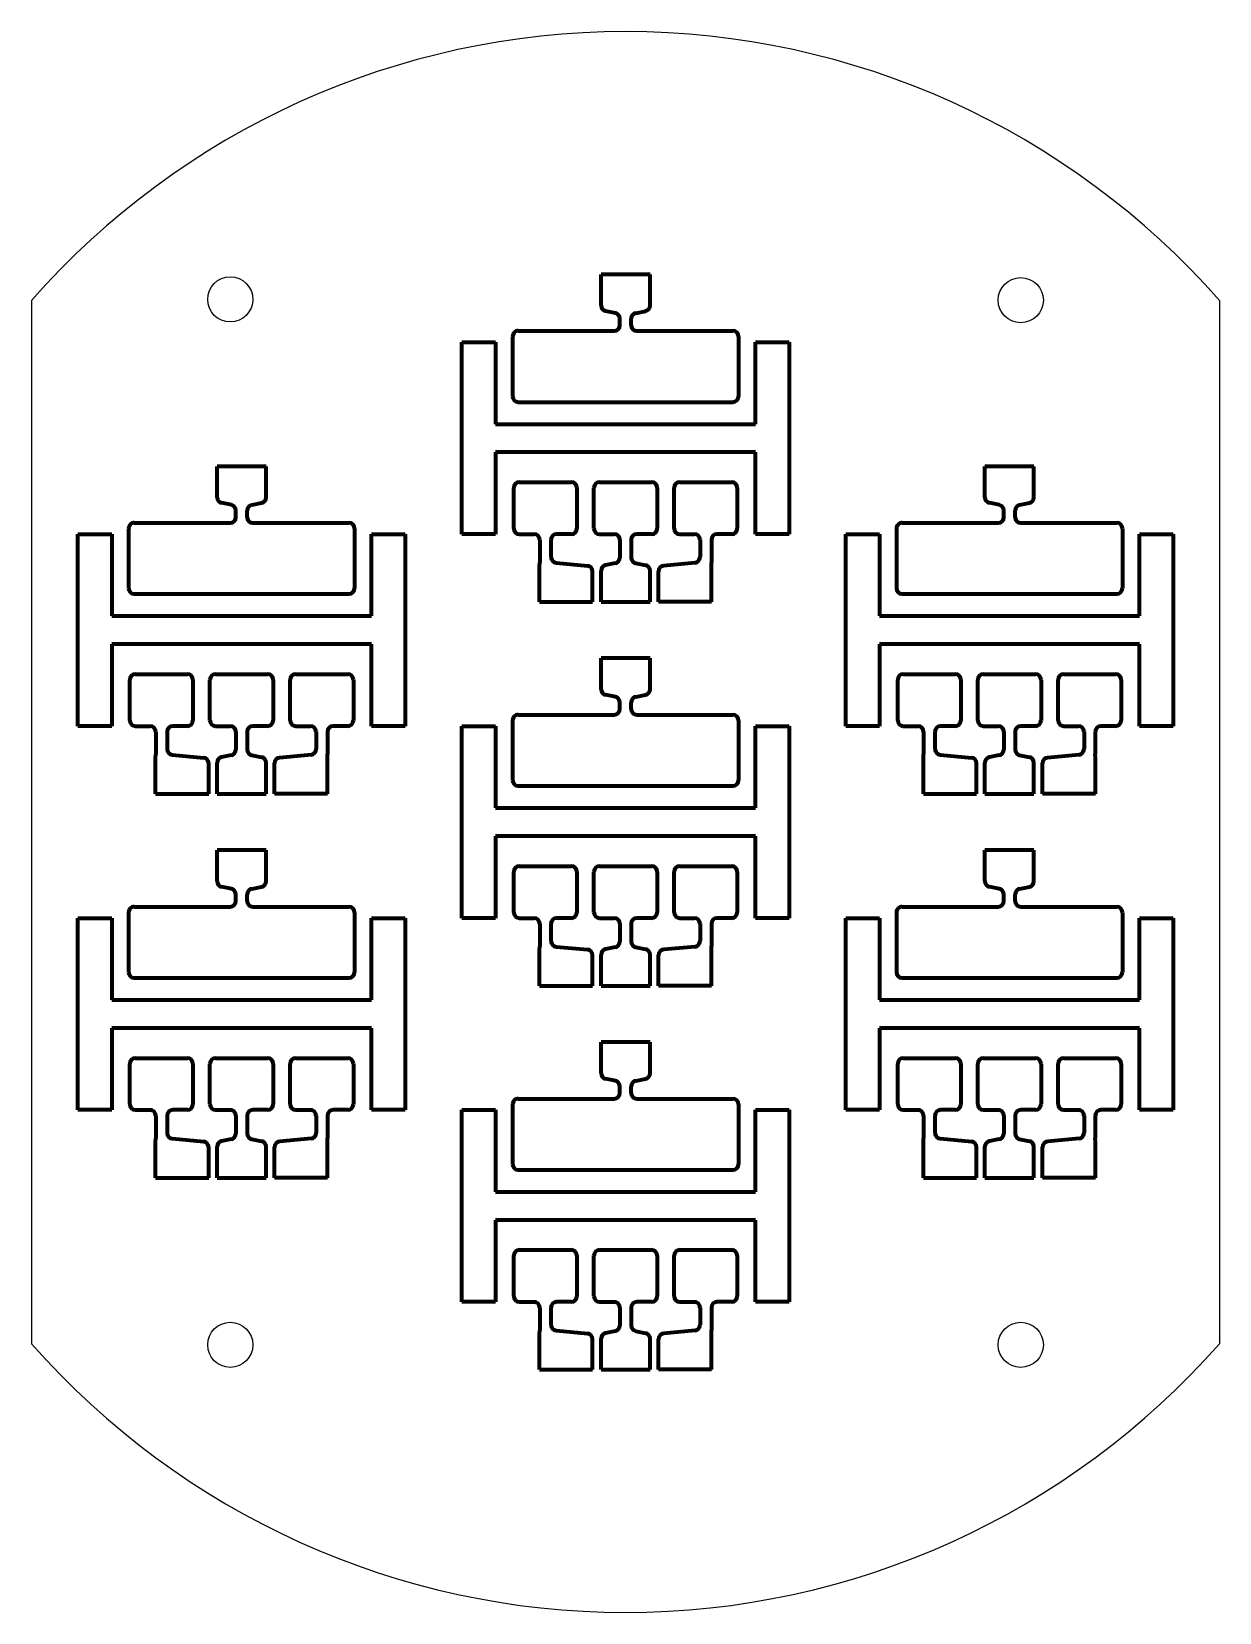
# Model space of a CAD drawing. Header units: millimetres. Extents: x 1975 to 2080, y 1622 to 1762.
import ezdxf

# ---------------------------------------------------------------- set-up
doc = ezdxf.new("R2010")
doc.units = ezdxf.units.MM
doc.layers.add('mask_hole', color=80, linetype='Continuous')
doc.layers.add('mask_outline', color=10, linetype='Continuous')
doc.layers.add('mask_stencil', color=30, linetype='Continuous', lineweight=70)

# ---------------------------------------------------------------- blocks, each defined once
blk = doc.blocks.new('*U14')
at = {"layer": 'mask_stencil'}
for p, q in [((2.17, 14.5), (-2.17, 14.5)), ((-2.17, 11.75), (-2.17, 14.5)), ((2.17, 11.75), (2.17, 14.5)), ((-0.9, 11.08), (-1.77, 11.26)), ((0.9, 11.08), (1.77, 11.26)), ((-0.5, 10), (-0.5, 10.59)), ((0.5, 10), (0.5, 10.59)), ((-14.5, 8.5), (-11.5, 8.5)), ((-14.5, -8.5), (-14.5, 8.5)), ((-11.5, 8.5), (-11.5, 1.25)), ((-10, 9), (-10, 3.7)), ((-9.5, 9.5), (-1, 9.5)), ((1, 9.5), (9.5, 9.5)), ((10, 9), (10, 3.7)), ((11.5, 1.25), (11.5, 8.5)), ((11.5, 8.5), (14.5, 8.5)), ((14.5, 8.5), (14.5, -8.5)), ((-9.5, 3.2), (9.5, 3.2)), ((-11.5, 1.25), (11.5, 1.25)), ((11.5, -1.25), (-11.5, -1.25)), ((-11.5, -1.25), (-11.5, -8.5)), ((11.5, -8.5), (11.5, -1.25)), ((-9.4, -3.9), (-4.8, -3.9)), ((-2.3, -3.9), (2.3, -3.9)), ((4.8, -3.9), (9.4, -3.9)), ((-9.9, -8), (-9.9, -4.4)), ((-4.3, -4.4), (-4.3, -8)), ((-2.8, -8), (-2.8, -4.4)), ((2.8, -4.4), (2.8, -8)), ((4.3, -8), (4.3, -4.4)), ((9.9, -4.4), (9.9, -8)), ((-11.5, -8.5), (-14.5, -8.5)), ((-9.4, -8.5), (-8.1, -8.5)), ((-7.6, -9), (-7.6, -11)), ((-6.6, -9), (-6.6, -10.54)), ((-4.8, -8.5), (-6.1, -8.5)), ((-2.3, -8.5), (-1, -8.5)), ((-0.5, -9), (-0.5, -10.59)), ((0.5, -9), (0.5, -10.59)), ((2.3, -8.5), (1, -8.5)), ((4.8, -8.5), (6.1, -8.5)), ((6.6, -9), (6.6, -10.54)), ((7.6, -9), (7.6, -11)), ((9.4, -8.5), (8.1, -8.5)), ((14.5, -8.5), (11.5, -8.5)), ((-7.62, -11.35), (-7.6, -11)), ((-6.15, -11.04), (-3.36, -11.3)), ((-0.9, -11.08), (-1.77, -11.26)), ((0.9, -11.08), (1.77, -11.26)), ((6.15, -11.04), (3.36, -11.3)), ((7.62, -11.35), (7.6, -11)), ((-7.62, -14.5), (-7.62, -11.35)), ((-2.91, -14.5), (-2.91, -11.8)), ((-2.17, -14.5), (-2.17, -11.75)), ((2.17, -14.5), (2.17, -11.75)), ((2.91, -14.5), (2.91, -11.8)), ((7.62, -14.5), (7.62, -11.35)), ((-7.62, -14.5), (-2.91, -14.5)), ((-2.17, -14.5), (2.17, -14.5)), ((7.62, -14.5), (2.91, -14.5))]:
    blk.add_line(p, q, dxfattribs=at)
for centre, start, end in [((-1.67, 11.75), 179.9999, 258.3426), ((1.67, 11.75), 281.6571, 359.9999), ((-1, 10), 269.9999, 359.9999), ((-1, 10.59), 359.9999, 78.3426), ((1, 10.59), 101.6571, 179.9986), ((1, 10), 179.9999, 269.9999), ((-9.5, 9), 89.9999, 179.9999), ((9.5, 9), 359.9999, 89.9999), ((-9.5, 3.7), 179.9999, 269.9999), ((9.5, 3.7), 269.9999, 359.9999), ((-9.4, -4.4), 90, 180), ((-4.8, -4.4), 0, 90), ((-2.3, -4.4), 90, 180), ((2.3, -4.4), 0, 90), ((4.8, -4.4), 90, 180), ((9.4, -4.4), 0, 90), ((-9.4, -8), 180, 270), ((-4.8, -8), 270, 0), ((-2.3, -8), 180, 270), ((2.3, -8), 270, 0), ((4.8, -8), 180, 270), ((9.4, -8), 270, 0), ((-8.1, -9), 0, 90), ((-6.1, -9), 90, 180), ((-1, -9), 0, 90), ((1, -9), 90, 180), ((6.1, -9), 0, 90), ((8.1, -9), 90, 180), ((-6.1, -10.54), 180.0011, 264.6614), ((-1, -10.59), 281.6572, 0), ((1, -10.59), 180.0012, 258.3428), ((6.1, -10.54), 275.3386, 359.9989), ((-3.41, -11.8), 0, 84.6614), ((-1.67, -11.75), 101.6572, 180), ((1.67, -11.75), 0, 78.3428), ((3.41, -11.8), 95.3386, 180)]:
    blk.add_arc(centre, 0.5, start, end, dxfattribs=at)
blk = doc.blocks.new('*U16')
at = {"layer": 'mask_stencil', "color": 0, "linetype": 'ByBlock', "lineweight": -2, "transparency": 16777216}
for p in [(0, 68), (0, 34), (0, 0)]:
    blk.add_blockref('*U14', p, dxfattribs=at)
blk = doc.blocks.new('*U17')
at = {"layer": 'mask_stencil'}
for p, q in [((2.17, 14.5), (-2.17, 14.5)), ((-2.17, 11.75), (-2.17, 14.5)), ((2.17, 11.75), (2.17, 14.5)), ((-0.9, 11.08), (-1.77, 11.26)), ((0.9, 11.08), (1.77, 11.26)), ((-0.5, 10), (-0.5, 10.59)), ((0.5, 10), (0.5, 10.59)), ((-14.5, 8.5), (-11.5, 8.5)), ((-14.5, -8.5), (-14.5, 8.5)), ((-11.5, 8.5), (-11.5, 1.25)), ((-10, 9), (-10, 3.7)), ((-9.5, 9.5), (-1, 9.5)), ((1, 9.5), (9.5, 9.5)), ((10, 9), (10, 3.7)), ((11.5, 1.25), (11.5, 8.5)), ((11.5, 8.5), (14.5, 8.5)), ((14.5, 8.5), (14.5, -8.5)), ((-9.5, 3.2), (9.5, 3.2)), ((-11.5, 1.25), (11.5, 1.25)), ((11.5, -1.25), (-11.5, -1.25)), ((-11.5, -1.25), (-11.5, -8.5)), ((11.5, -8.5), (11.5, -1.25)), ((-9.4, -3.9), (-4.8, -3.9)), ((-2.3, -3.9), (2.3, -3.9)), ((4.8, -3.9), (9.4, -3.9)), ((-9.9, -8), (-9.9, -4.4)), ((-4.3, -4.4), (-4.3, -8)), ((-2.8, -8), (-2.8, -4.4)), ((2.8, -4.4), (2.8, -8)), ((4.3, -8), (4.3, -4.4)), ((9.9, -4.4), (9.9, -8)), ((-11.5, -8.5), (-14.5, -8.5)), ((-9.4, -8.5), (-8.1, -8.5)), ((-7.6, -9), (-7.6, -11)), ((-6.6, -9), (-6.6, -10.54)), ((-4.8, -8.5), (-6.1, -8.5)), ((-2.3, -8.5), (-1, -8.5)), ((-0.5, -9), (-0.5, -10.59)), ((0.5, -9), (0.5, -10.59)), ((2.3, -8.5), (1, -8.5)), ((4.8, -8.5), (6.1, -8.5)), ((6.6, -9), (6.6, -10.54)), ((7.6, -9), (7.6, -11)), ((9.4, -8.5), (8.1, -8.5)), ((14.5, -8.5), (11.5, -8.5)), ((-7.62, -11.35), (-7.6, -11)), ((-6.15, -11.04), (-3.36, -11.3)), ((-0.9, -11.08), (-1.77, -11.26)), ((0.9, -11.08), (1.77, -11.26)), ((6.15, -11.04), (3.36, -11.3)), ((7.62, -11.35), (7.6, -11)), ((-7.62, -14.5), (-7.62, -11.35)), ((-2.91, -14.5), (-2.91, -11.8)), ((-2.17, -14.5), (-2.17, -11.75)), ((2.17, -14.5), (2.17, -11.75)), ((2.91, -14.5), (2.91, -11.8)), ((7.62, -14.5), (7.62, -11.35)), ((-7.62, -14.5), (-2.91, -14.5)), ((-2.17, -14.5), (2.17, -14.5)), ((7.62, -14.5), (2.91, -14.5))]:
    blk.add_line(p, q, dxfattribs=at)
for centre, start, end in [((-1.67, 11.75), 179.9999, 258.3426), ((1.67, 11.75), 281.6571, 359.9999), ((-1, 10), 269.9999, 359.9999), ((-1, 10.59), 359.9999, 78.3426), ((1, 10.59), 101.6571, 179.9986), ((1, 10), 179.9999, 269.9999), ((-9.5, 9), 89.9999, 179.9999), ((9.5, 9), 359.9999, 89.9999), ((-9.5, 3.7), 179.9999, 269.9999), ((9.5, 3.7), 269.9999, 359.9999), ((-9.4, -4.4), 90, 180), ((-4.8, -4.4), 0, 90), ((-2.3, -4.4), 90, 180), ((2.3, -4.4), 0, 90), ((4.8, -4.4), 90, 180), ((9.4, -4.4), 0, 90), ((-9.4, -8), 180, 270), ((-4.8, -8), 270, 0), ((-2.3, -8), 180, 270), ((2.3, -8), 270, 0), ((4.8, -8), 180, 270), ((9.4, -8), 270, 0), ((-8.1, -9), 0, 90), ((-6.1, -9), 90, 180), ((-1, -9), 0, 90), ((1, -9), 90, 180), ((6.1, -9), 0, 90), ((8.1, -9), 90, 180), ((-6.1, -10.54), 180.0011, 264.6614), ((-1, -10.59), 281.6572, 0), ((1, -10.59), 180.0012, 258.3428), ((6.1, -10.54), 275.3386, 359.9989), ((-3.41, -11.8), 0, 84.6614), ((-1.67, -11.75), 101.6572, 180), ((1.67, -11.75), 0, 78.3428), ((3.41, -11.8), 95.3386, 180)]:
    blk.add_arc(centre, 0.5, start, end, dxfattribs=at)
blk = doc.blocks.new('*U18')
at = {"layer": 'mask_stencil', "color": 0, "linetype": 'ByBlock', "lineweight": -2, "transparency": 16777216}
for p in [(0, 34), (68, 34), (0, 0), (68, 0)]:
    blk.add_blockref('*U17', p, dxfattribs=at)

msp = doc.modelspace()

# ---------------------------------------------------------------- linework, layer by layer
at = {"layer": 'mask_hole'}
for centre in [(1992.58, 1738.76), (2062.58, 1738.69), (1992.58, 1646.17), (2062.58, 1646.17)]:
    msp.add_circle(centre, 2, dxfattribs=at)
at = {"layer": 'mask_outline'}
for p, q in [((1974.99, 1738.67), (1974.99, 1646.27)), ((2080.17, 1738.67), (2080.17, 1646.27))]:
    msp.add_line(p, q, dxfattribs=at)
for points in [[(2080.17, 1738.67, 0.215752), (2027.58, 1762.47, 0.215752), (1974.99, 1738.67)], [(1974.99, 1646.27, 0.215752), (2027.58, 1622.47, 0.215752), (2080.17, 1646.27)]]:
    msp.add_lwpolyline(points, format="xyb", dxfattribs=at)

# ---------------------------------------------------------------- block references
at = {"layer": 'mask_stencil'}
for name, p in [('*U16', (2027.58, 1658.47)), ('*U18', (1993.58, 1675.47))]:
    msp.add_blockref(name, p, dxfattribs=at)

doc.saveas('drawing.dxf')
